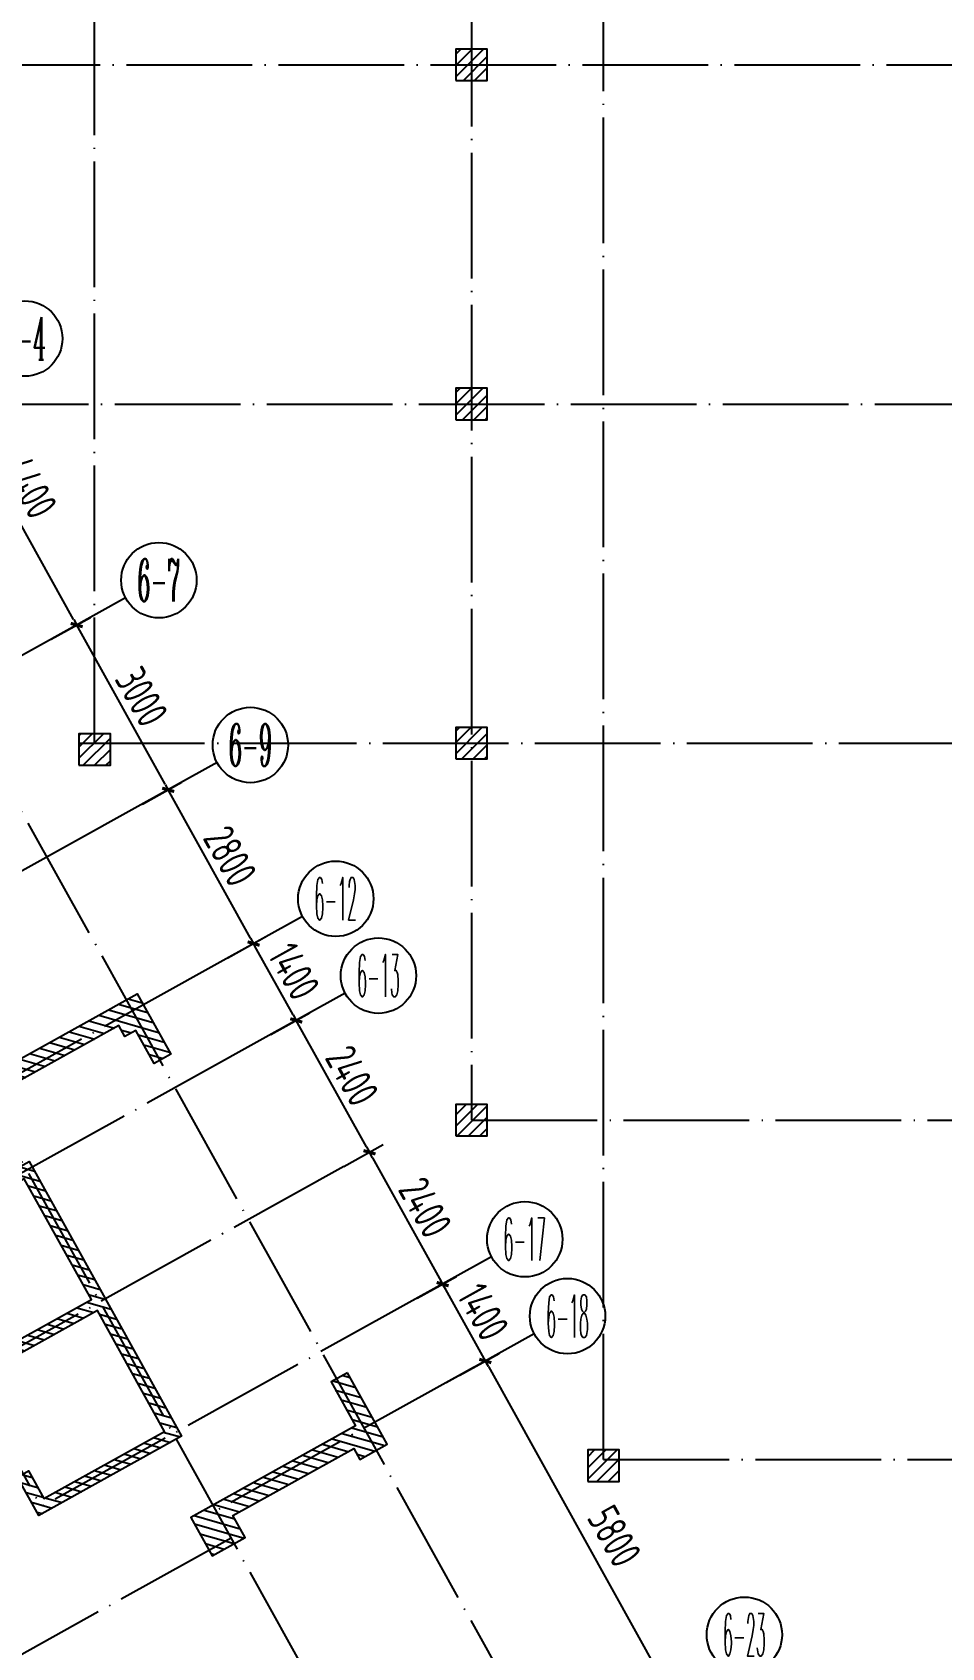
# Model space of a CAD drawing. Header units: millimetres. Extents: x 156735 to 386235, y 467499 to 703525.
# Drawn here: x 211654 to 226132, y 552397 to 578112 of the extents above; entities that cross this region are included whole.
import ezdxf
from ezdxf.enums import TextEntityAlignment as Align

# ---------------------------------------------------------------- set-up
doc = ezdxf.new("R2010")
doc.units = ezdxf.units.MM
doc.header["$LTSCALE"] = 100
doc.header["$PDMODE"] = 35
doc.header["$PDSIZE"] = 200
doc.linetypes.add('DOTE', pattern=[2.42, 2, -0.2, 0.02, -0.2])
for name, color, linetype in [('B-TEXT', 7, 'Continuous'), ('COLU', 7, 'Continuous'), ('h斜线-主楼', 7, 'Continuous'), ('h斜线-柱', 7, 'Continuous'), ('Q-AXIS', 3, 'Continuous'), ('Q-dote', 253, 'DOTE'), ('wall-主楼', 2, 'Continuous')]:
    doc.layers.add(name, color=color, linetype=linetype)
doc.styles.add('_TCH_AXIS', font='COMPLEX', dxfattribs={"bigfont": 'GBCBIG'})
doc.styles.add('COMPLEX', font='tssdeng.shx', dxfattribs={"width": 0.7, "bigfont": 'tssdchn.shx'})
doc.styles.add('TSSD_Dimension', font='Tssdeng.shx', dxfattribs={"width": 0.7, "bigfont": 'hztxt.shx'})
doc.dimstyles.new('TSSD_100_100$0', dxfattribs={"dimtxt": 300, "dimasz": 100, "dimexe": 250, "dimexo": 250, "dimgap": 100, "dimtad": 1, "dimdec": 0, "dimzin": 0, "dimdsep": 46, "dimtxsty": 'TSSD_Dimension', "dimblk": '_tsdbk', "dimblk1": '_tsdbk', "dimblk2": '_tsdbk', "dimsah": 1, "dimcen": 0, "dimclrt": 7, "dimadec": 0, "dimazin": 0, "dimtfac": 1, "dimtdec": 0, "dimtix": 1, "dimtmove": 2, "dimatfit": 3, "dimldrblk": '_tsdbk', "dimfxl": 1, "dimtolj": 1, "dimtzin": 0, "dimarcsym": 0})
pattern_1 = [(344.045374, (-467527.32, -323147.44), (34.909255, 122.107919), [])]
pattern_2 = [(45, (-467527.32, -323147.44), (-89.802561, 89.802561), [])]

# ---------------------------------------------------------------- blocks, each defined once
blk = doc.blocks.new('_tsdbk')
blk.add_line((-1, 0), (0, 0))
at = {"const_width": 0.5}
blk.add_lwpolyline([(-0.7, -0.7), (0.7, 0.7)], dxfattribs=at)
blk = doc.blocks.new('*D129')
at = {"layer": 'Defpoints', "color": 0}
for p in [(210224, 572523), (209599, 572175), (211735, 568329)]:
    blk.add_point(p, dxfattribs=at)
at = {"layer": 'Q-AXIS', "color": 0, "lineweight": -2}
for p, q in [((209817, 572297), (210443, 572644)), ((212312, 568764), (210273, 572435)), ((211954, 568450), (212579, 568798))]:
    blk.add_line(p, q, dxfattribs=at)
at = {"layer": 'Q-AXIS', "color": 0, "lineweight": -2, "yscale": 100, "zscale": 100}
for p, xscale, rotation in [((210224, 572523), 99.99999999999999, 119.0453740306062), ((212361, 568676), 100, 299.0453740306062)]:
    blk.add_blockref('_tsdbk', p, dxfattribs=dict(at, xscale=xscale, rotation=rotation))
at = {"layer": 'Q-AXIS', "color": 7, "insert": (211621, 570864), "char_height": 500, "attachment_point": 5, "rotation": 299.0454, "style": 'TSSD_Dimension'}
blk.add_mtext('\\A1;4400', dxfattribs=at)
blk = doc.blocks.new('*D80')
at = {"layer": 'Defpoints', "color": 0}
for p in [(215856, 562382), (215231, 562034), (216396, 559936)]:
    blk.add_point(p, dxfattribs=at)
at = {"layer": 'Q-AXIS', "color": 0, "lineweight": -2}
for p, q in [((215449, 562156), (216075, 562503)), ((216973, 560371), (215905, 562294)), ((216614, 560057), (217240, 560405))]:
    blk.add_line(p, q, dxfattribs=at)
at = {"layer": 'Q-AXIS', "color": 0, "lineweight": -2, "xscale": 100, "yscale": 100, "zscale": 100}
for p, rotation in [((215856, 562382), 119.0453740306059), ((217022, 560283), 299.045374030606)]:
    blk.add_blockref('_tsdbk', p, dxfattribs=dict(at, rotation=rotation))
at = {"layer": 'Q-AXIS', "color": 7, "insert": (216745, 561502), "char_height": 500, "attachment_point": 5, "rotation": 299.0454, "style": 'TSSD_Dimension'}
blk.add_mtext('\\A1;2400', dxfattribs=at)
blk = doc.blocks.new('*D81')
at = {"layer": 'Defpoints', "color": 0}
for p in [(217561, 557838), (218866, 556961), (218241, 556614)]:
    blk.add_point(p, dxfattribs=at)
at = {"layer": 'Q-AXIS', "color": 0, "lineweight": -2}
for p, q in [((217780, 557959), (218405, 558307)), ((218235, 558098), (218818, 557049)), ((218459, 556735), (219085, 557083))]:
    blk.add_line(p, q, dxfattribs=at)
at = {"layer": 'Q-AXIS', "color": 0, "lineweight": -2, "xscale": 100, "yscale": 100, "zscale": 100}
for p, rotation in [((218187, 558185), 119.045374030606), ((218866, 556961), 299.045374030606)]:
    blk.add_blockref('_tsdbk', p, dxfattribs=dict(at, rotation=rotation))
at = {"layer": 'Q-AXIS', "color": 7, "insert": (218833, 557743), "char_height": 500, "attachment_point": 5, "rotation": 299.0454, "style": 'TSSD_Dimension'}
blk.add_mtext('\\A1;1400', dxfattribs=at)
blk = doc.blocks.new('*D82')
at = {"layer": 'Defpoints', "color": 0}
for p in [(216396, 559936), (218187, 558185), (217561, 557838)]:
    blk.add_point(p, dxfattribs=at)
at = {"layer": 'Q-AXIS', "color": 0, "lineweight": -2}
for p, q in [((216614, 560057), (217240, 560405)), ((217070, 560196), (218138, 558273)), ((217780, 557959), (218405, 558307))]:
    blk.add_line(p, q, dxfattribs=at)
at = {"layer": 'Q-AXIS', "color": 0, "lineweight": -2, "xscale": 100, "yscale": 100, "zscale": 100}
for p, rotation in [((217022, 560283), 119.045374030606), ((218187, 558185), 299.045374030606)]:
    blk.add_blockref('_tsdbk', p, dxfattribs=dict(at, rotation=rotation))
at = {"layer": 'Q-AXIS', "color": 7, "insert": (217910, 559404), "char_height": 500, "attachment_point": 5, "rotation": 299.0454, "style": 'TSSD_Dimension'}
blk.add_mtext('\\A1;2400', dxfattribs=at)
blk = doc.blocks.new('_AXISO')
blk.add_circle((0, 0), 0.5)
at = {"layer": 'B-TEXT', "style": 'COMPLEX', "width": 1.450893}
blk.add_attdef('A', text='', height=0.56, dxfattribs=at).set_placement((0.249375, -0.28), (0.749375, -0.28), align=Align.FIT)
blk = doc.blocks.new('*D83')
at = {"layer": 'Defpoints', "color": 0}
for p in [(218241, 556614), (221682, 551891), (221057, 551543)]:
    blk.add_point(p, dxfattribs=at)
at = {"layer": 'Q-AXIS', "color": 0, "lineweight": -2}
for p, q in [((218459, 556735), (219085, 557083)), ((218915, 556874), (221634, 551978)), ((221275, 551665), (221901, 552012))]:
    blk.add_line(p, q, dxfattribs=at)
at = {"layer": 'Q-AXIS', "color": 0, "lineweight": -2, "xscale": 100, "yscale": 100, "zscale": 100}
for p, rotation in [((218866, 556961), 119.045374030606), ((221682, 551891), 299.045374030606)]:
    blk.add_blockref('_tsdbk', p, dxfattribs=dict(at, rotation=rotation))
at = {"layer": 'Q-AXIS', "color": 7, "insert": (220923, 554172), "char_height": 500, "attachment_point": 5, "rotation": 299.0454, "style": 'TSSD_Dimension'}
blk.add_mtext('\\A1;5800', dxfattribs=at)
blk = doc.blocks.new('*D86')
at = {"layer": 'Defpoints', "color": 0}
for p in [(213817, 566053), (213191, 565706), (214551, 563258)]:
    blk.add_point(p, dxfattribs=at)
at = {"layer": 'Q-AXIS', "color": 0, "lineweight": -2}
for p, q in [((213410, 565827), (214036, 566175)), ((215128, 563693), (213866, 565966)), ((214769, 563379), (215395, 563727))]:
    blk.add_line(p, q, dxfattribs=at)
at = {"layer": 'Q-AXIS', "color": 0, "lineweight": -2, "xscale": 100, "yscale": 100, "zscale": 100}
for p, rotation in [((213817, 566053), 119.0453740306059), ((215177, 563606), 299.045374030606)]:
    blk.add_blockref('_tsdbk', p, dxfattribs=dict(at, rotation=rotation))
at = {"layer": 'Q-AXIS', "color": 7, "insert": (214803, 564999), "char_height": 500, "attachment_point": 5, "rotation": 299.0454, "style": 'TSSD_Dimension'}
blk.add_mtext('\\A1;2800', dxfattribs=at)
blk = doc.blocks.new('*D87')
at = {"layer": 'Defpoints', "color": 0}
for p in [(212361, 568676), (211735, 568329), (213191, 565706)]:
    blk.add_point(p, dxfattribs=at)
at = {"layer": 'Q-AXIS', "color": 0, "lineweight": -2}
for p, q in [((211954, 568450), (212579, 568798)), ((213769, 566141), (212409, 568589)), ((213410, 565827), (214036, 566175))]:
    blk.add_line(p, q, dxfattribs=at)
at = {"layer": 'Q-AXIS', "color": 0, "lineweight": -2, "xscale": 100, "yscale": 100, "zscale": 100}
for p, rotation in [((212361, 568676), 119.0453740306059), ((213817, 566053), 299.045374030606)]:
    blk.add_blockref('_tsdbk', p, dxfattribs=dict(at, rotation=rotation))
at = {"layer": 'Q-AXIS', "color": 7, "insert": (213395, 567535), "char_height": 500, "attachment_point": 5, "rotation": 299.0454, "style": 'TSSD_Dimension'}
blk.add_mtext('\\A1;3000', dxfattribs=at)
blk = doc.blocks.new('*D88')
at = {"layer": 'Defpoints', "color": 0}
for p in [(215177, 563606), (214551, 563258), (215231, 562034)]:
    blk.add_point(p, dxfattribs=at)
at = {"layer": 'Q-AXIS', "color": 0, "lineweight": -2}
for p, q in [((214769, 563379), (215395, 563727)), ((215808, 562469), (215225, 563518)), ((215449, 562156), (216075, 562503))]:
    blk.add_line(p, q, dxfattribs=at)
at = {"layer": 'Q-AXIS', "color": 0, "lineweight": -2, "xscale": 100, "yscale": 100, "zscale": 100}
for p, rotation in [((215177, 563606), 119.0453740306059), ((215856, 562382), 299.045374030606)]:
    blk.add_blockref('_tsdbk', p, dxfattribs=dict(at, rotation=rotation))
at = {"layer": 'Q-AXIS', "color": 7, "insert": (215822, 563164), "char_height": 500, "attachment_point": 5, "rotation": 299.0454, "style": 'TSSD_Dimension'}
blk.add_mtext('\\A1;1400', dxfattribs=at)

msp = doc.modelspace()

# ---------------------------------------------------------------- hatches: boundary and pattern name
at = {"layer": 'h斜线-主楼'}
h = msp.add_hatch(dxfattribs=at)
h.set_pattern_fill('ANSI31', color=256, scale=40, angle=-60.95463, style=0)
h.set_pattern_definition(pattern_1)
h.paths.add_polyline_path([(210963.2, 561494.5), (213323.7, 562805.3), (213857.7, 561843.7), (213595.5, 561698), (213304.2, 562222.6), (213129.3, 562125.5), (213032.2, 562300.3), (210584.4, 560940.9), (210244.5, 561552.9), (210769, 561844.2)])
h = msp.add_hatch(dxfattribs=at)
h.set_pattern_fill('ANSI31', color=256, scale=40, angle=-60.95463, style=0)
h.set_pattern_definition(pattern_1)
h.paths.add_polyline_path([(209845.8, 558357.4), (209670.9, 558260.3), (209331.1, 558872.3), (211604.1, 560134.6), (214031.6, 555763.4), (211758.6, 554501.1), (211418.7, 555113), (211593.6, 555210.1), (211836.3, 554773), (213759.6, 555841.1), (212691.5, 557764.4), (210768.2, 556696.3), (211059.5, 556171.8), (210884.7, 556074.7), (210205, 557298.6), (210379.8, 557395.7), (210671.1, 556871.2), (212594.4, 557939.3), (211526.3, 559862.6), (209603, 558794.5)])
h = msp.add_hatch(dxfattribs=at)
h.set_pattern_fill('ANSI31', color=256, scale=40, angle=-60.95463, style=0)
h.set_pattern_definition(pattern_1)
h.paths.add_polyline_path([(216673.6, 556773.1), (216411.4, 556627.4), (216799.8, 555928.1), (214177.1, 554471.5), (214516.9, 553859.6), (215041.5, 554150.9), (214847.3, 554500.6), (216770.6, 555568.7), (216867.7, 555393.8), (217304.8, 555636.6)])
at = {"layer": 'h斜线-柱'}
h = msp.add_hatch(dxfattribs=at)
h.set_pattern_fill('ANSI31', color=256, scale=40, style=0)
h.set_pattern_definition(pattern_2)
h.paths.add_polyline_path([(218396.5, 577344.7), (218896.5, 577344.7), (218896.5, 577844.7), (218396.5, 577844.7)])
h = msp.add_hatch(dxfattribs=at)
h.set_pattern_fill('ANSI31', color=256, scale=40, style=0)
h.set_pattern_definition(pattern_2)
h.paths.add_polyline_path([(218396.5, 571944.7), (218896.5, 571944.7), (218896.5, 572444.7), (218396.5, 572444.7)])
h = msp.add_hatch(dxfattribs=at)
h.set_pattern_fill('ANSI31', color=256, scale=40, style=0)
h.set_pattern_definition(pattern_2)
h.paths.add_polyline_path([(218396.5, 566544.7), (218896.5, 566544.7), (218896.5, 567044.7), (218396.5, 567044.7)])
h = msp.add_hatch(dxfattribs=at)
h.set_pattern_fill('ANSI31', color=256, scale=40, style=0)
h.set_pattern_definition(pattern_2)
h.paths.add_polyline_path([(212396.5, 566444.7), (212896.5, 566444.7), (212896.5, 566944.7), (212396.5, 566944.7)])
h = msp.add_hatch(dxfattribs=at)
h.set_pattern_fill('ANSI31', color=256, scale=40, style=0)
h.set_pattern_definition(pattern_2)
h.paths.add_polyline_path([(218396.5, 560544.7), (218896.5, 560544.7), (218896.5, 561044.7), (218396.5, 561044.7)])
h = msp.add_hatch(dxfattribs=at)
h.set_pattern_fill('ANSI31', color=256, scale=40, style=0)
h.set_pattern_definition(pattern_2)
h.paths.add_polyline_path([(220496.5, 555044.7), (220996.5, 555044.7), (220996.5, 555544.7), (220496.5, 555544.7)])

# ---------------------------------------------------------------- linework, layer by layer
at = {"layer": 'COLU'}
for points in [[(218396.5, 577344.7), (218896.5, 577344.7), (218896.5, 577844.7), (218396.5, 577844.7)], [(218396.5, 571944.7), (218896.5, 571944.7), (218896.5, 572444.7), (218396.5, 572444.7)], [(218396.5, 566544.7), (218896.5, 566544.7), (218896.5, 567044.7), (218396.5, 567044.7)], [(212396.5, 566444.7), (212896.5, 566444.7), (212896.5, 566944.7), (212396.5, 566944.7)], [(218396.5, 560544.7), (218896.5, 560544.7), (218896.5, 561044.7), (218396.5, 561044.7)], [(220496.5, 555044.7), (220996.5, 555044.7), (220996.5, 555544.7), (220496.5, 555544.7)]]:
    msp.add_lwpolyline(points, close=True, dxfattribs=at)
at = {"layer": 'Q-AXIS'}
for p, q in [((213139, 569108.4), (211735, 568328.6)), ((214595.5, 566485.7), (213191.5, 565705.9)), ((215954.9, 564037.8), (214550.9, 563258.1)), ((216634.6, 562813.9), (215230.6, 562034.1)), ((218965, 558617.5), (217561, 557837.8)), ((219644.7, 557393.6), (218240.7, 556613.9))]:
    msp.add_line(p, q, dxfattribs=at)
at = {"layer": 'Q-dote', "ltscale": 10}
for p, q in [((218646.5, 600394.7), (218646.5, 560794.7)), ((212646.5, 566794.7), (212646.5, 585264.6)), ((220746.5, 555394.7), (220746.5, 585264.6)), ((204535.7, 578217.7), (225210.5, 540988.9, 0)), ((193792.2, 577594.7), (295446.5, 577594.7)), ((210546.5, 572194.7), (287346.5, 572194.7)), ((211735, 568328.6), (195409.6, 559262.5)), ((212396.5, 566794.7), (281346.5, 566794.7)), ((208069.6, 566293.1, 0), (222850.1, 539678, 0)), ((213191.5, 565705.9), (205592, 561485.6)), ((214550.9, 563258.1), (210885.5, 561222.5)), ((215230.6, 562034.1), (209467, 558833.4)), ((218646.5, 560794.7), (281346.5, 560794.7)), ((216614.4, 560057.4), (201452.8, 551637.4)), ((209467, 558833.4, 0), (211797.4, 554637.1, 0)), ((217998.1, 558080.6), (211797.4, 554637.1)), ((218677.8, 556856.6), (214575.3, 554578.3)), ((220746.5, 555394.7), (298446.5, 555394.7)), ((214818.1, 554141.2), (208261.3, 550499.9))]:
    msp.add_line(p, q, dxfattribs=at)
at = {"layer": 'wall-主楼', "elevation": 0}
for points in [[(210963.2, 561494.5), (213323.7, 562805.3), (213857.7, 561843.7), (213595.5, 561698), (213304.2, 562222.6), (213129.3, 562125.5), (213032.2, 562300.3), (210584.4, 560940.9), (210244.5, 561552.9), (210769, 561844.2)], [(209845.8, 558357.4), (209670.9, 558260.3), (209331.1, 558872.3), (211604.1, 560134.6), (214031.6, 555763.4), (211758.6, 554501.1), (211418.7, 555113), (211593.6, 555210.1), (211836.3, 554773), (213759.6, 555841.1), (212691.5, 557764.4), (210768.2, 556696.3), (211059.5, 556171.8), (210884.7, 556074.7), (210205, 557298.6), (210379.8, 557395.7), (210671.1, 556871.2), (212594.4, 557939.3), (211526.3, 559862.6), (209603, 558794.5)], [(216673.6, 556773.1), (216411.4, 556627.4), (216799.8, 555928.1), (214177.1, 554471.5), (214516.9, 553859.6), (215041.5, 554150.9), (214847.3, 554500.6), (216770.6, 555568.7), (216867.7, 555393.8), (217304.8, 555636.6)]]:
    msp.add_lwpolyline(points, close=True, dxfattribs=at)

# ---------------------------------------------------------------- block references
at = {"layer": 'Q-AXIS'}
ref = msp.add_blockref('_AXISO', (211533, 573236.2), dxfattribs=dict(at, xscale=1199.999999999998, yscale=1200, zscale=1200, rotation=359.9996457873791))
ref.add_attrib('A', '6-4', dxfattribs={"color": 7, "height": 678.82, "rotation": 359.99965, "style": '_TCH_AXIS', "width": 0.33871}).set_placement((211193.6, 572896.8), (211872.4, 572896.8), align=Align.FIT)
ref = msp.add_blockref('_AXISO', (213669.2, 569389.5), dxfattribs=dict(at, xscale=1199.999999999998, yscale=1200, zscale=1200, rotation=359.9996457873791))
ref.add_attrib('A', '6-7', dxfattribs={"color": 7, "height": 678.82, "rotation": 359.99965, "style": '_TCH_AXIS', "width": 0.35}).set_placement((213329.8, 569050.1), (214008.6, 569050.1), align=Align.FIT)
ref = msp.add_blockref('_AXISO', (215125.7, 566766.8), dxfattribs=dict(at, xscale=1199.999999999998, yscale=1200, zscale=1200, rotation=359.9996457873791))
ref.add_attrib('A', '6-9', dxfattribs={"color": 7, "height": 678.82, "rotation": 359.99965, "style": '_TCH_AXIS', "width": 0.35}).set_placement((214786.3, 566427.4), (215465.1, 566427.4), align=Align.FIT)
ref = msp.add_blockref('_AXISO', (216485.1, 564319), dxfattribs=dict(at, xscale=1199.999999999998, yscale=1200, zscale=1200, rotation=359.9996457873791))
ref.add_attrib('A', '6-12', dxfattribs={"color": 7, "height": 678.82, "rotation": 359.99965, "style": '_TCH_AXIS', "width": 0.28}).set_placement((216145.7, 563979.6), (216824.5, 563979.6), align=Align.FIT)
ref = msp.add_blockref('_AXISO', (217164.8, 563095), dxfattribs=dict(at, xscale=1199.999999999998, yscale=1200, zscale=1200, rotation=359.9996457873791))
ref.add_attrib('A', '6-13', dxfattribs={"color": 7, "height": 678.82, "rotation": 359.99965, "style": '_TCH_AXIS', "width": 0.28}).set_placement((216825.4, 562755.6), (217504.2, 562755.6), align=Align.FIT)
ref = msp.add_blockref('_AXISO', (219495.2, 558898.7), dxfattribs=dict(at, xscale=1199.999999999998, yscale=1200, zscale=1200, rotation=359.9996457873791))
ref.add_attrib('A', '6-17', dxfattribs={"color": 7, "height": 678.82, "rotation": 359.99965, "style": '_TCH_AXIS', "width": 0.28}).set_placement((219155.8, 558559.3), (219834.6, 558559.3), align=Align.FIT)
ref = msp.add_blockref('_AXISO', (220174.9, 557674.8), dxfattribs=dict(at, xscale=1199.999999999998, yscale=1200, zscale=1200, rotation=359.9996457873791))
ref.add_attrib('A', '6-18', dxfattribs={"color": 7, "height": 678.82, "rotation": 359.99965, "style": '_TCH_AXIS', "width": 0.28}).set_placement((219835.5, 557335.4), (220514.3, 557335.4), align=Align.FIT)
ref = msp.add_blockref('_AXISO', (222990.8, 552604.2), dxfattribs=dict(at, xscale=1199.999999999998, yscale=1200, zscale=1200, rotation=359.9996457873791))
ref.add_attrib('A', '6-23', dxfattribs={"color": 7, "height": 678.82, "rotation": 359.99965, "style": '_TCH_AXIS', "width": 0.2625}).set_placement((222651.4, 552264.8), (223330.2, 552264.8), align=Align.FIT)

# ---------------------------------------------------------------- dimensions: what is measured, and where the dimension line sits
for base, p1, p2, angle, picture, middle in [((210224.5, 572522.8), (211735, 568328.6), (209598.8, 572175.3), 119.04537, '*D129', (211621.2, 570864.2)), ((221682.3, 551890.8), (218240.7, 556613.9), (221056.6, 551543.3), 299.04537, '*D83', (220922.8, 554172.4))]:
    dim = msp.add_linear_dim(base=base, p1=p1, p2=p2, angle=angle, dimstyle='TSSD_100_100$0', override={"dimtxt": 500}, dxfattribs=at)
    dim.commit()
    dim.dimension.update_dxf_attribs({"geometry": picture, "text_midpoint": middle, "dimtype": 160})
for base, p1, p2, angle, picture, middle in [((212360.7, 568676.1), (213191.5, 565705.9), (211735, 568328.6), 119.04537, '*D87', (213394.9, 567534.7)), ((213817.2, 566053.4), (214550.9, 563258.1), (213191.5, 565705.9), 119.04537, '*D86', (214802.9, 564999.4)), ((215176.6, 563605.6), (215230.6, 562034.1), (214550.9, 563258.1), 119.04537, '*D88', (215822.4, 563163.5)), ((215856.3, 562381.6), (216395.8, 559936), (215230.6, 562034.1), 119.04537, '*D80', (216744.9, 561502.5)), ((218186.7, 558185.3), (216395.8, 559936), (217561, 557837.8), 299.04537, '*D82', (217910.1, 559404.3)), ((218866.4, 556961.4), (217561, 557837.8), (218240.7, 556613.9), 299.04537, '*D81', (218832.6, 557743.3))]:
    dim = msp.add_linear_dim(base=base, p1=p1, p2=p2, angle=angle, dimstyle='TSSD_100_100$0', override={"dimtxt": 500}, dxfattribs=at)
    dim.commit()
    dim.dimension.update_dxf_attribs({"geometry": picture, "text_midpoint": middle})

doc.saveas('drawing.dxf')
